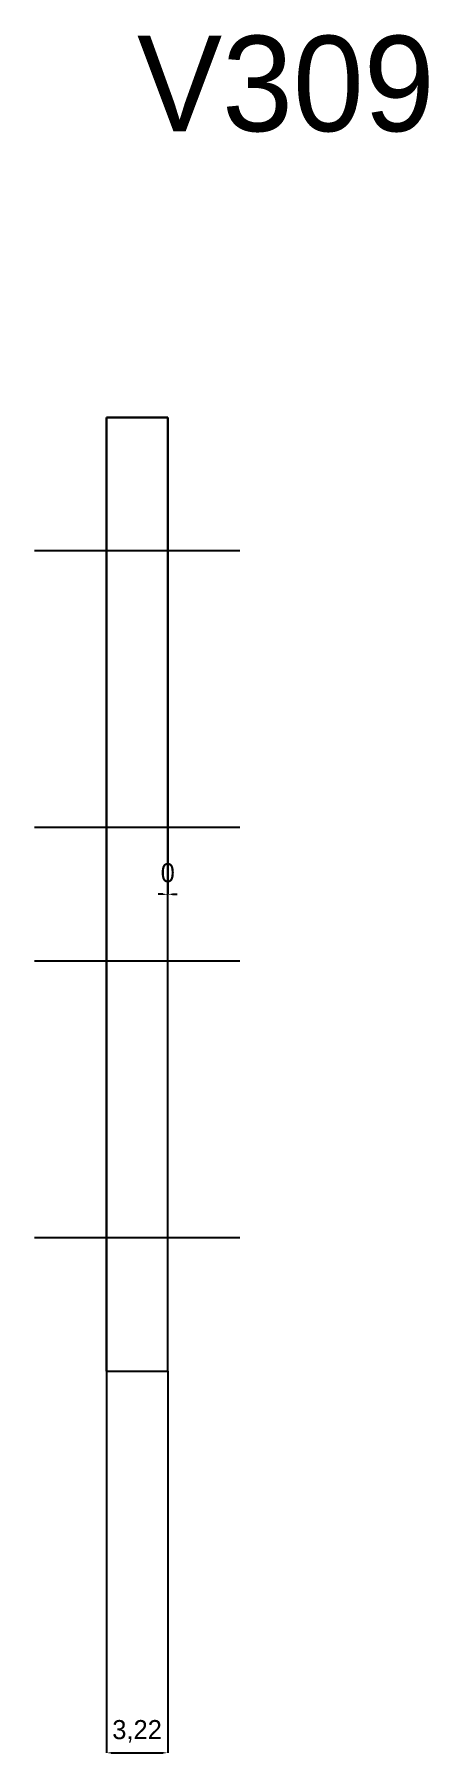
# Model space of a CAD drawing. Header units: centimetres. Extents: x 12791.8 to 12812.5, y 13138.9 to 13229.1.
import ezdxf

# ---------------------------------------------------------------- set-up
doc = ezdxf.new("R2010")
doc.units = ezdxf.units.CM
for name, color, linetype in [('COTA', 7, 'Continuous'), ('NOMENCLATURA', 7, 'Continuous'), ('Paineis', 7, 'Continuous'), ('SARR_2.2x7', 7, 'Continuous')]:
    doc.layers.add(name, color=color, linetype=linetype)
doc.dimstyles.get("Standard").update_dxf_attribs({"dimtxt": 2.5, "dimasz": 2.5, "dimexe": 1.25, "dimexo": 0.625, "dimtad": 1, "dimcen": 2.5, "dimazin": 3, "dimtfac": 1, "dimtmove": 0, "dimatfit": 3})

# ---------------------------------------------------------------- blocks, each defined once
blk = doc.blocks.new('_CLOSEDFILLED')
at = {"color": 0, "linetype": 'BYBLOCK'}
blk.add_solid([(-1, 0.16), (0, 0), (-1, -0.16)], dxfattribs=at)
blk = doc.blocks.new('*D1')
at = {"color": 1}
for p, q in [((12795.591, 13158.99), (12795.591, 13138.99)), ((12798.811, 13158.99), (12798.811, 13138.99)), ((12795.841, 13138.99), (12798.561, 13138.99))]:
    blk.add_line(p, q, dxfattribs=at)
at = {"layer": 'Defpoints'}
for p in [(12795.591, 13158.99), (12798.811, 13158.99), (12795.591, 13138.99)]:
    blk.add_point(p, dxfattribs=at)
at = {"layer": 'COTA', "color": 1, "xscale": 0.25, "yscale": 0.25, "rotation": 180}
blk.add_blockref('_CLOSEDFILLED', (12795.591, 13138.99), dxfattribs=at)
at = {"layer": 'COTA', "color": 1, "xscale": 0.25, "yscale": 0.25}
blk.add_blockref('_CLOSEDFILLED', (12798.811, 13138.99), dxfattribs=at)
at = {"layer": 'COTA', "color": 1, "insert": (12797.201, 13140.115), "char_height": 1, "attachment_point": 5}
blk.add_mtext('3,22', dxfattribs=at)
blk = doc.blocks.new('*D2')
at = {"color": 1}
for p, q in [((12798.811079, 13208.9905), (12798.811079, 13183.9905)), ((12798.561079, 13183.9905), (12798.311079, 13183.9905)), ((12798.811079, 13158.9905), (12798.811079, 13183.9905)), ((12798.811079, 13183.9905), (12798.811079, 13183.9905)), ((12799.061079, 13183.9905), (12799.311079, 13183.9905))]:
    blk.add_line(p, q, dxfattribs=at)
at = {"layer": 'Defpoints'}
for p in [(12798.811079, 13208.9905), (12798.811079, 13183.9905), (12798.811079, 13158.9905)]:
    blk.add_point(p, dxfattribs=at)
at = {"layer": 'COTA', "color": 1, "xscale": 0.25, "yscale": 0.25}
blk.add_blockref('_CLOSEDFILLED', (12798.811079, 13183.9905), dxfattribs=at)
at = {"layer": 'COTA', "color": 1, "xscale": 0.25, "yscale": 0.25, "rotation": 180}
blk.add_blockref('_CLOSEDFILLED', (12798.811079, 13183.9905), dxfattribs=at)
at = {"layer": 'COTA', "color": 1, "insert": (12798.811079, 13185.1155), "char_height": 1, "attachment_point": 5}
blk.add_mtext('0', dxfattribs=at)

msp = doc.modelspace()

# ---------------------------------------------------------------- linework, layer by layer
at = {"layer": 'Paineis'}
for points in [[(12795.5914, 13158.9905), (12795.5914, 13208.9905)], [(12798.811079, 13208.9905), (12795.5914, 13208.9905)], [(12795.5914, 13208.9905), (12795.5914, 13158.9905)], [(12795.5914, 13208.9905), (12798.811079, 13208.9905)], [(12798.811079, 13158.9905), (12798.811079, 13208.9905)], [(12798.811079, 13158.9905), (12798.811079, 13208.9905)], [(12795.5914, 13158.9905), (12798.811079, 13158.9905)], [(12795.5914, 13158.9905), (12798.811079, 13158.9905)]]:
    msp.add_lwpolyline(points, dxfattribs=at)
at = {"layer": 'SARR_2.2x7'}
for p, q in [((12802.5914, 13201.9905), (12791.811079, 13201.9905)), ((12802.5914, 13187.4905), (12791.811079, 13187.4905)), ((12802.5914, 13180.4905), (12791.811079, 13180.4905)), ((12802.5914, 13165.9905), (12791.811079, 13165.9905))]:
    msp.add_line(p, q, dxfattribs=at)

# ---------------------------------------------------------------- texts
at = {"layer": 'NOMENCLATURA'}
msp.add_text('V309', height=5, dxfattribs=at).set_placement((12797.20124, 13223.9905))

# ---------------------------------------------------------------- dimensions: what is measured, and where the dimension line sits
at = {"layer": 'COTA', "color": 1}
for base, p1, p2, picture, middle in [((12798.811079, 13183.9905), (12798.811079, 13158.9905), (12798.811079, 13208.9905), '*D2', (12798.811079, 13185.1155)), ((12795.5914, 13138.9905), (12795.5914, 13158.9905), (12798.811079, 13158.9905), '*D1', (12797.201239, 13140.1155))]:
    dim = msp.add_linear_dim(base=base, p1=p1, p2=p2, dimstyle='Standard', dxfattribs=at)
    dim.commit()
    dim.dimension.update_dxf_attribs({"geometry": picture, "text_midpoint": middle})

doc.saveas('drawing.dxf')
